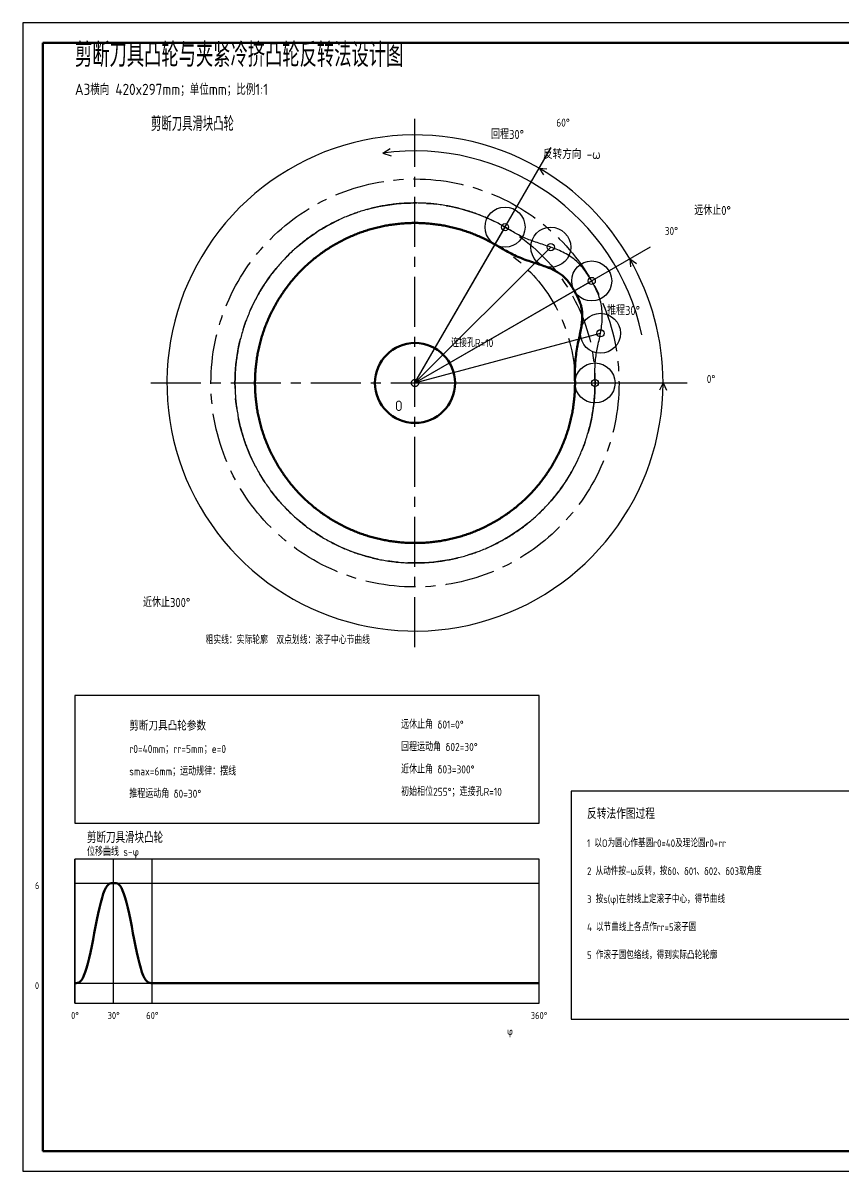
# Model space of a CAD drawing. Header units: millimetres. Extents: x 5 to 415, y 5 to 292.
# Drawn here: x 5 to 210, y 5 to 292 of the extents above; entities that cross this region are included whole.
import ezdxf
from ezdxf.enums import TextEntityAlignment as Align

# ---------------------------------------------------------------- set-up
doc = ezdxf.new("R2010")
doc.units = ezdxf.units.MM
doc.header["$MEASUREMENT"] = 0
doc.linetypes.add('CENTER2', pattern=[20, 12.5, -2.5, 2.5, -2.5])
doc.linetypes.add('PHANTOM2', pattern=[25, 12.5, -2.5, 2.5, -2.5, 2.5, -2.5])
for name, color, linetype, lineweight in [('ANGLE', 7, 'CONTINUOUS', 25), ('BASE', 7, 'CENTER2', 25), ('CAM', 7, 'CONTINUOUS', 50), ('CENTER', 7, 'CENTER2', 25), ('CONSTRUCTION', 7, 'CONTINUOUS', 25), ('DIM', 7, 'CONTINUOUS', 50), ('GRAPH', 7, 'CONTINUOUS', 25), ('NOTE', 7, 'CONTINUOUS', 25), ('PITCH', 7, 'PHANTOM2', 25), ('POINT', 7, 'CONTINUOUS', 25), ('ROLLER', 7, 'CONTINUOUS', 25), ('SHEET', 7, 'CONTINUOUS', 25), ('TEXT', 7, 'CONTINUOUS', 25)]:
    doc.layers.add(name, color=color, linetype=linetype, lineweight=lineweight)
doc.styles.get("Standard").update_dxf_attribs({"font": 'gbenor.shx', "bigfont": 'gbcbig.shx'})

msp = doc.modelspace()

# ---------------------------------------------------------------- linework, layer by layer
at = {"layer": 'ANGLE'}
for p, q in [((94.928, 259.4355), (96.773, 260.6338)), ((94.928, 259.4355), (97.0318, 258.7923)), ((103, 202), (137, 260.8897)), ((134, 255.6936), (135.1472, 254.0553)), ((134, 255.6936), (135.9924, 255.5193)), ((103, 202), (161.8897, 236)), ((156.6936, 233), (156.8679, 231.0076)), ((156.6936, 233), (158.3319, 231.8528)), ((103, 202), (171, 202)), ((165, 202), (164.1548, 200.1874)), ((165, 202), (165.8452, 200.1874))]:
    msp.add_line(p, q, dxfattribs=at)
for radius, start, end in [(62, 60, 0), (58, 12, 98), (62, 30, 60), (62, 0, 30)]:
    msp.add_arc((103, 202), radius, start, end, dxfattribs=at)
at = {"layer": 'BASE'}
for radius in [51, 45, 40]:
    msp.add_circle((103, 202), radius, dxfattribs=at)
at = {"layer": 'CAM'}
msp.add_lwpolyline([(143, 202.0012), (142.9986, 202.3584), (142.9949, 202.7282), (142.9899, 203.1117), (142.9846, 203.5085), (142.9799, 203.9181), (142.977, 204.34), (142.977, 204.7733), (142.981, 205.2172), (142.99, 205.6707), (143.0049, 206.1326), (143.0265, 206.6016), (143.0554, 207.0764), (143.092, 207.5555), (143.1364, 208.0376), (143.1888, 208.5213), (143.2487, 209.0052), (143.3159, 209.4882), (143.3896, 209.9691), (143.4692, 210.4469), (143.5538, 210.9209), (143.6423, 211.3903), (143.7339, 211.8544), (143.8274, 212.313), (143.9218, 212.7654), (144.016, 213.2114), (144.1089, 213.6506), (144.1995, 214.0829), (144.2869, 214.5078), (144.3701, 214.9251), (144.4482, 215.3347), (144.5205, 215.7361), (144.5863, 216.1292), (144.6449, 216.5138), (144.6958, 216.8895), (144.7387, 217.2564), (144.7731, 217.6142), (144.7988, 217.963), (144.8157, 218.3028), (144.8237, 218.6339), (144.8228, 218.9566), (144.813, 219.2713), (144.7944, 219.5788), (144.7669, 219.8797), (144.7308, 220.1749), (144.6858, 220.4655), (144.632, 220.7526), (144.5692, 221.0374), (144.4973, 221.3209), (144.4159, 221.6045), (144.3248, 221.8892), (144.2238, 222.1763), (144.1124, 222.4666), (143.9905, 222.7611), (143.8578, 223.0607), (143.7142, 223.3662), (143.5597, 223.6781), (143.3944, 223.9972), (143.2184, 224.3238), (143.0322, 224.6585), (142.8372, 225), (142.6389, 225.3396), (142.4422, 225.6683), (142.2473, 225.984), (142.0537, 226.2867), (141.8608, 226.5765), (141.6681, 226.8536), (141.4749, 227.1183), (141.2808, 227.3711), (141.085, 227.6127), (140.887, 227.8437), (140.6859, 228.065), (140.481, 228.2772), (140.2714, 228.4813), (140.0563, 228.6781), (139.8345, 228.8682), (139.6053, 229.0524), (139.3677, 229.2314), (139.1209, 229.4056), (138.8639, 229.5754), (138.5962, 229.7413), (138.3172, 229.9034), (138.0265, 230.062), (137.7238, 230.2173), (137.4088, 230.3694), (137.0817, 230.5185), (136.7426, 230.6649), (136.3917, 230.8086), (136.0294, 230.9502), (135.6561, 231.0898), (135.2722, 231.2279), (134.8785, 231.365), (134.4755, 231.5016), (134.0638, 231.6384), (133.6442, 231.776), (133.2173, 231.9152), (132.784, 232.0566), (132.345, 232.2011), (131.9012, 232.3494), (131.4534, 232.5022), (131.0026, 232.6601), (130.5498, 232.8239), (130.0962, 232.9939), (129.6429, 233.1705), (129.1911, 233.3538), (128.742, 233.5438), (128.297, 233.7404), (127.8572, 233.9429), (127.424, 234.1508), (126.9984, 234.3632), (126.5814, 234.579), (126.1739, 234.797), (125.7767, 235.016), (125.3903, 235.2345), (125.015, 235.4511), (124.6511, 235.6645), (124.2987, 235.8734), (123.9577, 236.0764), (123.6281, 236.2725), (123.3096, 236.4606), (123.001, 236.6404), (122.6969, 236.8142), (122.3924, 236.9848), (122.0864, 237.1527), (121.7789, 237.3179), (121.4699, 237.4804), (121.1596, 237.6403), (120.8479, 237.7974), (120.5348, 237.9518), (120.2204, 238.1034), (119.9047, 238.2523), (119.5877, 238.3985), (119.2695, 238.5418), (118.95, 238.6824), (118.6292, 238.8202), (118.3073, 238.9552), (117.9843, 239.0874), (117.66, 239.2167), (117.3347, 239.3432), (117.0083, 239.4669), (116.6808, 239.5877), (116.3523, 239.7057), (116.0227, 239.8207), (115.6922, 239.9329), (115.3607, 240.0423), (115.0282, 240.1487), (114.6949, 240.2522), (114.3606, 240.3528), (114.0255, 240.4505), (113.6895, 240.5452), (113.3528, 240.637), (113.0152, 240.7259), (112.6769, 240.8118), (112.3378, 240.8948), (111.998, 240.9748), (111.6576, 241.0518), (111.3165, 241.1259), (110.9747, 241.197), (110.6324, 241.2651), (110.2894, 241.3302), (109.9459, 241.3923), (109.6019, 241.4514), (109.2574, 241.5075), (108.9124, 241.5606), (108.5669, 241.6107), (108.221, 241.6578), (107.8748, 241.7018), (107.5281, 241.7429), (107.1811, 241.7809), (106.8338, 241.8158), (106.4862, 241.8478), (106.1384, 241.8767), (105.7903, 241.9026), (105.4419, 241.9254), (105.0934, 241.9452), (104.7448, 241.9619), (104.396, 241.9756), (104.0471, 241.9863), (103.6981, 241.9939), (103.3491, 241.9985), (103, 242), (102.6509, 241.9985), (102.3019, 241.9939), (101.9529, 241.9863), (101.604, 241.9756), (101.2552, 241.9619), (100.9066, 241.9452), (100.5581, 241.9254), (100.2097, 241.9026), (99.8616, 241.8767), (99.5138, 241.8478), (99.1662, 241.8158), (98.8189, 241.7809), (98.4719, 241.7429), (98.1252, 241.7018), (97.779, 241.6578), (97.4331, 241.6107), (97.0876, 241.5606), (96.7426, 241.5075), (96.3981, 241.4514), (96.0541, 241.3923), (95.7106, 241.3302), (95.3676, 241.2651), (95.0253, 241.197), (94.6835, 241.1259), (94.3424, 241.0518), (94.002, 240.9748), (93.6622, 240.8948), (93.3231, 240.8118), (92.9848, 240.7259), (92.6472, 240.637), (92.3105, 240.5452), (91.9745, 240.4505), (91.6394, 240.3528), (91.3051, 240.2522), (90.9718, 240.1487), (90.6393, 240.0423), (90.3078, 239.9329), (89.9773, 239.8207), (89.6477, 239.7057), (89.3192, 239.5877), (88.9917, 239.4669), (88.6653, 239.3432), (88.34, 239.2167), (88.0157, 239.0874), (87.6927, 238.9552), (87.3708, 238.8202), (87.05, 238.6824), (86.7305, 238.5418), (86.4123, 238.3985), (86.0953, 238.2523), (85.7796, 238.1034), (85.4652, 237.9518), (85.1521, 237.7974), (84.8404, 237.6403), (84.5301, 237.4804), (84.2211, 237.3179), (83.9136, 237.1527), (83.6076, 236.9848), (83.3031, 236.8142), (83, 236.641), (82.6985, 236.4652), (82.3985, 236.2867), (82.1001, 236.1056), (81.8032, 235.9219), (81.508, 235.7357), (81.2144, 235.5468), (80.9225, 235.3554), (80.6323, 235.1615), (80.3438, 234.965), (80.0569, 234.7661), (79.7719, 234.5646), (79.4886, 234.3607), (79.2071, 234.1543), (78.9274, 233.9454), (78.6495, 233.7341), (78.3735, 233.5204), (78.0994, 233.3043), (77.8272, 233.0858), (77.5569, 232.865), (77.2885, 232.6418), (77.0221, 232.4162), (76.7576, 232.1884), (76.4952, 231.9582), (76.2348, 231.7258), (75.9764, 231.4911), (75.7201, 231.2541), (75.4658, 231.015), (75.2137, 230.7736), (74.9636, 230.53), (74.7157, 230.2843), (74.47, 230.0364), (74.2264, 229.7863), (73.985, 229.5342), (73.7459, 229.2799), (73.5089, 229.0236), (73.2742, 228.7652), (73.0418, 228.5048), (72.8116, 228.2424), (72.5838, 227.9779), (72.3582, 227.7115), (72.135, 227.4431), (71.9142, 227.1728), (71.6957, 226.9006), (71.4796, 226.6265), (71.2659, 226.3505), (71.0546, 226.0726), (70.8457, 225.7929), (70.6393, 225.5114), (70.4354, 225.2281), (70.2339, 224.9431), (70.035, 224.6562), (69.8385, 224.3677), (69.6446, 224.0775), (69.4532, 223.7856), (69.2643, 223.492), (69.0781, 223.1968), (68.8944, 222.8999), (68.7133, 222.6015), (68.5348, 222.3015), (68.359, 222), (68.1858, 221.6969), (68.0152, 221.3924), (67.8473, 221.0864), (67.6821, 220.7789), (67.5196, 220.4699), (67.3597, 220.1596), (67.2026, 219.8479), (67.0482, 219.5348), (66.8966, 219.2204), (66.7477, 218.9047), (66.6015, 218.5877), (66.4582, 218.2695), (66.3176, 217.95), (66.1798, 217.6292), (66.0448, 217.3073), (65.9126, 216.9843), (65.7833, 216.66), (65.6568, 216.3347), (65.5331, 216.0083), (65.4123, 215.6808), (65.2943, 215.3523), (65.1793, 215.0227), (65.0671, 214.6922), (64.9577, 214.3607), (64.8513, 214.0282), (64.7478, 213.6949), (64.6472, 213.3606), (64.5495, 213.0255), (64.4548, 212.6895), (64.363, 212.3528), (64.2741, 212.0152), (64.1882, 211.6769), (64.1052, 211.3378), (64.0252, 210.998), (63.9482, 210.6576), (63.8741, 210.3165), (63.803, 209.9747), (63.7349, 209.6324), (63.6698, 209.2894), (63.6077, 208.9459), (63.5486, 208.6019), (63.4925, 208.2574), (63.4394, 207.9124), (63.3893, 207.5669), (63.3422, 207.221), (63.2982, 206.8748), (63.2571, 206.5281), (63.2191, 206.1811), (63.1842, 205.8338), (63.1522, 205.4862), (63.1233, 205.1384), (63.0974, 204.7903), (63.0746, 204.4419), (63.0548, 204.0934), (63.0381, 203.7448), (63.0244, 203.396), (63.0137, 203.0471), (63.0061, 202.6981), (63.0015, 202.3491), (63, 202), (63.0015, 201.6509), (63.0061, 201.3019), (63.0137, 200.9529), (63.0244, 200.604), (63.0381, 200.2552), (63.0548, 199.9066), (63.0746, 199.5581), (63.0974, 199.2097), (63.1233, 198.8616), (63.1522, 198.5138), (63.1842, 198.1662), (63.2191, 197.8189), (63.2571, 197.4719), (63.2982, 197.1252), (63.3422, 196.779), (63.3893, 196.4331), (63.4394, 196.0876), (63.4925, 195.7426), (63.5486, 195.3981), (63.6077, 195.0541), (63.6698, 194.7106), (63.7349, 194.3676), (63.803, 194.0253), (63.8741, 193.6835), (63.9482, 193.3424), (64.0252, 193.002), (64.1052, 192.6622), (64.1882, 192.3231), (64.2741, 191.9848), (64.363, 191.6472), (64.4548, 191.3105), (64.5495, 190.9745), (64.6472, 190.6394), (64.7478, 190.3051), (64.8513, 189.9718), (64.9577, 189.6393), (65.0671, 189.3078), (65.1793, 188.9773), (65.2943, 188.6477), (65.4123, 188.3192), (65.5331, 187.9917), (65.6568, 187.6653), (65.7833, 187.34), (65.9126, 187.0157), (66.0448, 186.6927), (66.1798, 186.3708), (66.3176, 186.05), (66.4582, 185.7305), (66.6015, 185.4123), (66.7477, 185.0953), (66.8966, 184.7796), (67.0482, 184.4652), (67.2026, 184.1521), (67.3597, 183.8404), (67.5196, 183.5301), (67.6821, 183.2211), (67.8473, 182.9136), (68.0152, 182.6076), (68.1858, 182.3031), (68.359, 182), (68.5348, 181.6985), (68.7133, 181.3985), (68.8944, 181.1001), (69.0781, 180.8032), (69.2643, 180.508), (69.4532, 180.2144), (69.6446, 179.9225), (69.8385, 179.6323), (70.035, 179.3438), (70.2339, 179.0569), (70.4354, 178.7719), (70.6393, 178.4886), (70.8457, 178.2071), (71.0546, 177.9274), (71.2659, 177.6495), (71.4796, 177.3735), (71.6957, 177.0994), (71.9142, 176.8272), (72.135, 176.5569), (72.3582, 176.2885), (72.5838, 176.0221), (72.8116, 175.7576), (73.0418, 175.4952), (73.2742, 175.2348), (73.5089, 174.9764), (73.7459, 174.7201), (73.985, 174.4658), (74.2264, 174.2137), (74.47, 173.9636), (74.7157, 173.7157), (74.9636, 173.47), (75.2137, 173.2264), (75.4658, 172.985), (75.7201, 172.7459), (75.9764, 172.5089), (76.2348, 172.2742), (76.4952, 172.0418), (76.7576, 171.8116), (77.0221, 171.5838), (77.2885, 171.3582), (77.5569, 171.135), (77.8272, 170.9142), (78.0994, 170.6957), (78.3735, 170.4796), (78.6495, 170.2659), (78.9274, 170.0546), (79.2071, 169.8457), (79.4886, 169.6393), (79.7719, 169.4354), (80.0569, 169.2339), (80.3438, 169.035), (80.6323, 168.8385), (80.9225, 168.6446), (81.2144, 168.4532), (81.508, 168.2643), (81.8032, 168.0781), (82.1001, 167.8944), (82.3985, 167.7133), (82.6985, 167.5348), (83, 167.359), (83.3031, 167.1858), (83.6076, 167.0152), (83.9136, 166.8473), (84.2211, 166.6821), (84.5301, 166.5196), (84.8404, 166.3597), (85.1521, 166.2026), (85.4652, 166.0482), (85.7796, 165.8966), (86.0953, 165.7477), (86.4123, 165.6015), (86.7305, 165.4582), (87.05, 165.3176), (87.3708, 165.1798), (87.6927, 165.0448), (88.0157, 164.9126), (88.34, 164.7833), (88.6653, 164.6568), (88.9917, 164.5331), (89.3192, 164.4123), (89.6477, 164.2943), (89.9773, 164.1793), (90.3078, 164.0671), (90.6393, 163.9577), (90.9718, 163.8513), (91.3051, 163.7478), (91.6394, 163.6472), (91.9745, 163.5495), (92.3105, 163.4548), (92.6472, 163.363), (92.9848, 163.2741), (93.3231, 163.1882), (93.6622, 163.1052), (94.002, 163.0252), (94.3424, 162.9482), (94.6835, 162.8741), (95.0253, 162.803), (95.3676, 162.7349), (95.7106, 162.6698), (96.0541, 162.6077), (96.3981, 162.5486), (96.7426, 162.4925), (97.0876, 162.4394), (97.4331, 162.3893), (97.779, 162.3422), (98.1252, 162.2982), (98.4719, 162.2571), (98.8189, 162.2191), (99.1662, 162.1842), (99.5138, 162.1522), (99.8616, 162.1233), (100.2097, 162.0974), (100.5581, 162.0746), (100.9066, 162.0548), (101.2552, 162.0381), (101.604, 162.0244), (101.9529, 162.0137), (102.3019, 162.0061), (102.6509, 162.0015), (103, 162), (103.3491, 162.0015), (103.6981, 162.0061), (104.0471, 162.0137), (104.396, 162.0244), (104.7448, 162.0381), (105.0934, 162.0548), (105.4419, 162.0746), (105.7903, 162.0974), (106.1384, 162.1233), (106.4862, 162.1522), (106.8338, 162.1842), (107.1811, 162.2191), (107.5281, 162.2571), (107.8748, 162.2982), (108.221, 162.3422), (108.5669, 162.3893), (108.9124, 162.4394), (109.2574, 162.4925), (109.6019, 162.5486), (109.9459, 162.6077), (110.2894, 162.6698), (110.6324, 162.7349), (110.9747, 162.803), (111.3165, 162.8741), (111.6576, 162.9482), (111.998, 163.0252), (112.3378, 163.1052), (112.6769, 163.1882), (113.0152, 163.2741), (113.3528, 163.363), (113.6895, 163.4548), (114.0255, 163.5495), (114.3606, 163.6472), (114.6949, 163.7478), (115.0282, 163.8513), (115.3607, 163.9577), (115.6922, 164.0671), (116.0227, 164.1793), (116.3523, 164.2943), (116.6808, 164.4123), (117.0083, 164.5331), (117.3347, 164.6568), (117.66, 164.7833), (117.9843, 164.9126), (118.3073, 165.0448), (118.6292, 165.1798), (118.95, 165.3176), (119.2695, 165.4582), (119.5877, 165.6015), (119.9047, 165.7477), (120.2204, 165.8966), (120.5348, 166.0482), (120.8479, 166.2026), (121.1596, 166.3597), (121.4699, 166.5196), (121.7789, 166.6821), (122.0864, 166.8473), (122.3924, 167.0152), (122.6969, 167.1858), (123, 167.359), (123.3015, 167.5348), (123.6015, 167.7133), (123.8999, 167.8944), (124.1968, 168.0781), (124.492, 168.2643), (124.7856, 168.4532), (125.0775, 168.6446), (125.3677, 168.8385), (125.6562, 169.035), (125.9431, 169.2339), (126.2281, 169.4354), (126.5114, 169.6393), (126.7929, 169.8457), (127.0726, 170.0546), (127.3505, 170.2659), (127.6265, 170.4796), (127.9006, 170.6957), (128.1728, 170.9142), (128.4431, 171.135), (128.7115, 171.3582), (128.9779, 171.5838), (129.2424, 171.8116), (129.5048, 172.0418), (129.7652, 172.2742), (130.0236, 172.5089), (130.2799, 172.7459), (130.5342, 172.985), (130.7863, 173.2264), (131.0364, 173.47), (131.2843, 173.7157), (131.53, 173.9636), (131.7736, 174.2137), (132.015, 174.4658), (132.2541, 174.7201), (132.4911, 174.9764), (132.7258, 175.2348), (132.9582, 175.4952), (133.1884, 175.7576), (133.4162, 176.0221), (133.6418, 176.2885), (133.865, 176.5569), (134.0858, 176.8272), (134.3043, 177.0994), (134.5204, 177.3735), (134.7341, 177.6495), (134.9454, 177.9274), (135.1543, 178.2071), (135.3607, 178.4886), (135.5646, 178.7719), (135.7661, 179.0569), (135.965, 179.3438), (136.1615, 179.6323), (136.3554, 179.9225), (136.5468, 180.2144), (136.7357, 180.508), (136.9219, 180.8032), (137.1056, 181.1001), (137.2867, 181.3985), (137.4652, 181.6985), (137.641, 182), (137.8142, 182.3031), (137.9848, 182.6076), (138.1527, 182.9136), (138.3179, 183.2211), (138.4804, 183.5301), (138.6403, 183.8404), (138.7974, 184.1521), (138.9518, 184.4652), (139.1034, 184.7796), (139.2523, 185.0953), (139.3985, 185.4123), (139.5418, 185.7305), (139.6824, 186.05), (139.8202, 186.3708), (139.9552, 186.6927), (140.0874, 187.0157), (140.2167, 187.34), (140.3432, 187.6653), (140.4669, 187.9917), (140.5877, 188.3192), (140.7057, 188.6477), (140.8207, 188.9773), (140.9329, 189.3078), (141.0423, 189.6393), (141.1487, 189.9718), (141.2522, 190.3051), (141.3528, 190.6394), (141.4505, 190.9745), (141.5452, 191.3105), (141.637, 191.6472), (141.7259, 191.9848), (141.8118, 192.3231), (141.8948, 192.6622), (141.9748, 193.002), (142.0518, 193.3424), (142.1259, 193.6835), (142.197, 194.0253), (142.2651, 194.3676), (142.3302, 194.7106), (142.3923, 195.0541), (142.4514, 195.3981), (142.5075, 195.7426), (142.5606, 196.0876), (142.6107, 196.4331), (142.6578, 196.779), (142.7018, 197.1252), (142.7429, 197.4719), (142.7809, 197.8189), (142.8158, 198.1662), (142.8478, 198.5138), (142.8767, 198.8616), (142.9026, 199.2097), (142.9254, 199.5581), (142.9452, 199.9066), (142.9619, 200.2552), (142.9756, 200.604), (142.9863, 200.9529), (142.9939, 201.3019), (142.9985, 201.6509)], close=True, dxfattribs=at)
at = {"layer": 'CENTER'}
for p, q in [((103, 136), (103, 268)), ((37, 202), (169, 202))]:
    msp.add_line(p, q, dxfattribs=at)
msp.add_circle((103, 202), 0.9, dxfattribs=at)
at = {"layer": 'CONSTRUCTION'}
for q in [(125.5, 240.9711), (136.9411, 235.9411), (147.1673, 227.5), (149.3644, 214.4233), (148, 202)]:
    msp.add_line((103, 202), q, dxfattribs=at)
at = {"layer": 'DIM'}
msp.add_circle((103, 202), 10, dxfattribs=at)
at = {"layer": 'GRAPH'}
for p, q in [((134, 83), (18, 83)), ((18, 83), (18, 47)), ((18, 47), (18, 83)), ((27.6667, 47), (27.6667, 83)), ((37.3333, 47), (37.3333, 83)), ((134, 47), (134, 83)), ((134, 47), (134, 83)), ((18, 77), (134, 77)), ((18, 52), (134, 52)), ((18, 47), (134, 47))]:
    msp.add_line(p, q, dxfattribs=at)
at = {"layer": 'GRAPH', "lineweight": 50}
msp.add_lwpolyline([(18, 52), (18.3222, 52.0061), (18.6444, 52.0483), (18.9667, 52.1613), (19.2889, 52.3765), (19.6111, 52.7209), (19.9333, 53.2159), (20.2556, 53.8763), (20.5778, 54.7096), (20.9, 55.7159), (21.2222, 56.8875), (21.5444, 58.2098), (21.8667, 59.6613), (22.1889, 61.215), (22.5111, 62.8394), (22.8333, 64.5), (23.1556, 66.1606), (23.4778, 67.785), (23.8, 69.3387), (24.1222, 70.7902), (24.4444, 72.1125), (24.7667, 73.2841), (25.0889, 74.2904), (25.4111, 75.1237), (25.7333, 75.7841), (26.0556, 76.2791), (26.3778, 76.6235), (26.7, 76.8387), (27.0222, 76.9517), (27.3444, 76.9939), (27.6667, 77), (27.9889, 76.9939), (28.3111, 76.9517), (28.6333, 76.8387), (28.9556, 76.6235), (29.2778, 76.2791), (29.6, 75.7841), (29.9222, 75.1237), (30.2444, 74.2904), (30.5667, 73.2841), (30.8889, 72.1125), (31.2111, 70.7902), (31.5333, 69.3387), (31.8556, 67.785), (32.1778, 66.1606), (32.5, 64.5), (32.8222, 62.8394), (33.1444, 61.215), (33.4667, 59.6613), (33.7889, 58.2098), (34.1111, 56.8875), (34.4333, 55.7159), (34.7556, 54.7096), (35.0778, 53.8763), (35.4, 53.2159), (35.7222, 52.7209), (36.0444, 52.3765), (36.3667, 52.1613), (36.6889, 52.0483), (37.0111, 52.0061), (37.3333, 52), (37.6556, 52), (37.9778, 52), (38.3, 52), (38.6222, 52), (38.9444, 52), (39.2667, 52), (39.5889, 52), (39.9111, 52), (40.2333, 52), (40.5556, 52), (40.8778, 52), (41.2, 52), (41.5222, 52), (41.8444, 52), (42.1667, 52), (42.4889, 52), (42.8111, 52), (43.1333, 52), (43.4556, 52), (43.7778, 52), (44.1, 52), (44.4222, 52), (44.7444, 52), (45.0667, 52), (45.3889, 52), (45.7111, 52), (46.0333, 52), (46.3556, 52), (46.6778, 52), (47, 52), (47.3222, 52), (47.6444, 52), (47.9667, 52), (48.2889, 52), (48.6111, 52), (48.9333, 52), (49.2556, 52), (49.5778, 52), (49.9, 52), (50.2222, 52), (50.5444, 52), (50.8667, 52), (51.1889, 52), (51.5111, 52), (51.8333, 52), (52.1556, 52), (52.4778, 52), (52.8, 52), (53.1222, 52), (53.4444, 52), (53.7667, 52), (54.0889, 52), (54.4111, 52), (54.7333, 52), (55.0556, 52), (55.3778, 52), (55.7, 52), (56.0222, 52), (56.3444, 52), (56.6667, 52), (56.9889, 52), (57.3111, 52), (57.6333, 52), (57.9556, 52), (58.2778, 52), (58.6, 52), (58.9222, 52), (59.2444, 52), (59.5667, 52), (59.8889, 52), (60.2111, 52), (60.5333, 52), (60.8556, 52), (61.1778, 52), (61.5, 52), (61.8222, 52), (62.1444, 52), (62.4667, 52), (62.7889, 52), (63.1111, 52), (63.4333, 52), (63.7556, 52), (64.0778, 52), (64.4, 52), (64.7222, 52), (65.0444, 52), (65.3667, 52), (65.6889, 52), (66.0111, 52), (66.3333, 52), (66.6556, 52), (66.9778, 52), (67.3, 52), (67.6222, 52), (67.9444, 52), (68.2667, 52), (68.5889, 52), (68.9111, 52), (69.2333, 52), (69.5556, 52), (69.8778, 52), (70.2, 52), (70.5222, 52), (70.8444, 52), (71.1667, 52), (71.4889, 52), (71.8111, 52), (72.1333, 52), (72.4556, 52), (72.7778, 52), (73.1, 52), (73.4222, 52), (73.7444, 52), (74.0667, 52), (74.3889, 52), (74.7111, 52), (75.0333, 52), (75.3556, 52), (75.6778, 52), (76, 52), (76.3222, 52), (76.6444, 52), (76.9667, 52), (77.2889, 52), (77.6111, 52), (77.9333, 52), (78.2556, 52), (78.5778, 52), (78.9, 52), (79.2222, 52), (79.5444, 52), (79.8667, 52), (80.1889, 52), (80.5111, 52), (80.8333, 52), (81.1556, 52), (81.4778, 52), (81.8, 52), (82.1222, 52), (82.4444, 52), (82.7667, 52), (83.0889, 52), (83.4111, 52), (83.7333, 52), (84.0556, 52), (84.3778, 52), (84.7, 52), (85.0222, 52), (85.3444, 52), (85.6667, 52), (85.9889, 52), (86.3111, 52), (86.6333, 52), (86.9556, 52), (87.2778, 52), (87.6, 52), (87.9222, 52), (88.2444, 52), (88.5667, 52), (88.8889, 52), (89.2111, 52), (89.5333, 52), (89.8556, 52), (90.1778, 52), (90.5, 52), (90.8222, 52), (91.1444, 52), (91.4667, 52), (91.7889, 52), (92.1111, 52), (92.4333, 52), (92.7556, 52), (93.0778, 52), (93.4, 52), (93.7222, 52), (94.0444, 52), (94.3667, 52), (94.6889, 52), (95.0111, 52), (95.3333, 52), (95.6556, 52), (95.9778, 52), (96.3, 52), (96.6222, 52), (96.9444, 52), (97.2667, 52), (97.5889, 52), (97.9111, 52), (98.2333, 52), (98.5556, 52), (98.8778, 52), (99.2, 52), (99.5222, 52), (99.8444, 52), (100.1667, 52), (100.4889, 52), (100.8111, 52), (101.1333, 52), (101.4556, 52), (101.7778, 52), (102.1, 52), (102.4222, 52), (102.7444, 52), (103.0667, 52), (103.3889, 52), (103.7111, 52), (104.0333, 52), (104.3556, 52), (104.6778, 52), (105, 52), (105.3222, 52), (105.6444, 52), (105.9667, 52), (106.2889, 52), (106.6111, 52), (106.9333, 52), (107.2556, 52), (107.5778, 52), (107.9, 52), (108.2222, 52), (108.5444, 52), (108.8667, 52), (109.1889, 52), (109.5111, 52), (109.8333, 52), (110.1556, 52), (110.4778, 52), (110.8, 52), (111.1222, 52), (111.4444, 52), (111.7667, 52), (112.0889, 52), (112.4111, 52), (112.7333, 52), (113.0556, 52), (113.3778, 52), (113.7, 52), (114.0222, 52), (114.3444, 52), (114.6667, 52), (114.9889, 52), (115.3111, 52), (115.6333, 52), (115.9556, 52), (116.2778, 52), (116.6, 52), (116.9222, 52), (117.2444, 52), (117.5667, 52), (117.8889, 52), (118.2111, 52), (118.5333, 52), (118.8556, 52), (119.1778, 52), (119.5, 52), (119.8222, 52), (120.1444, 52), (120.4667, 52), (120.7889, 52), (121.1111, 52), (121.4333, 52), (121.7556, 52), (122.0778, 52), (122.4, 52), (122.7222, 52), (123.0444, 52), (123.3667, 52), (123.6889, 52), (124.0111, 52), (124.3333, 52), (124.6556, 52), (124.9778, 52), (125.3, 52), (125.6222, 52), (125.9444, 52), (126.2667, 52), (126.5889, 52), (126.9111, 52), (127.2333, 52), (127.5556, 52), (127.8778, 52), (128.2, 52), (128.5222, 52), (128.8444, 52), (129.1667, 52), (129.4889, 52), (129.8111, 52), (130.1333, 52), (130.4556, 52), (130.7778, 52), (131.1, 52), (131.4222, 52), (131.7444, 52), (132.0667, 52), (132.3889, 52), (132.7111, 52), (133.0333, 52), (133.3556, 52), (133.6778, 52), (134, 52)], dxfattribs=at)
at = {"layer": 'NOTE'}
for p, q in [((134, 123.8596), (18, 123.8596)), ((18, 123.8596), (18, 92)), ((134, 92), (134, 123.8596)), ((268.1087, 100), (142, 100)), ((142, 100), (142, 43)), ((18, 92), (134, 92)), ((142, 43), (268.1087, 43))]:
    msp.add_line(p, q, dxfattribs=at)
at = {"layer": 'PITCH'}
msp.add_lwpolyline([(148, 202), (147.9985, 202.3927), (147.9946, 202.7854), (147.9895, 203.1781), (147.9842, 203.5709), (147.9797, 203.9639), (147.977, 204.3571), (147.977, 204.7509), (147.9805, 205.1453), (147.9883, 205.5407), (148.0011, 205.9371), (148.0194, 206.3349), (148.0437, 206.7343), (148.0743, 207.1356), (148.1115, 207.539), (148.1554, 207.9448), (148.206, 208.3533), (148.2632, 208.7646), (148.3268, 209.1791), (148.3964, 209.5967), (148.4715, 210.0179), (148.5517, 210.4425), (148.6362, 210.8708), (148.7243, 211.3027), (148.8152, 211.7383), (148.9079, 212.1775), (149.0016, 212.6203), (149.0951, 213.0665), (149.1875, 213.5158), (149.2776, 213.9682), (149.3644, 214.4233), (149.4468, 214.8808), (149.5237, 215.3404), (149.5939, 215.8018), (149.6566, 216.2643), (149.7106, 216.7278), (149.7552, 217.1917), (149.7893, 217.6555), (149.8123, 218.1188), (149.8234, 218.581), (149.8221, 219.0418), (149.8077, 219.5007), (149.78, 219.9572), (149.7387, 220.4108), (149.6834, 220.8613), (149.6143, 221.3083), (149.5312, 221.7513), (149.4345, 222.1903), (149.3242, 222.6249), (149.2009, 223.055), (149.0649, 223.4804), (148.9168, 223.9012), (148.7573, 224.3173), (148.587, 224.7289), (148.4068, 225.1359), (148.2176, 225.5388), (148.0201, 225.9376), (147.8154, 226.3328), (147.6043, 226.7246), (147.388, 227.1135), (147.1673, 227.5), (146.9429, 227.8844), (146.7143, 228.2662), (146.4805, 228.6449), (146.2406, 229.0197), (145.994, 229.3902), (145.7397, 229.7555), (145.4773, 230.1151), (145.206, 230.4683), (144.9254, 230.8145), (144.635, 231.1532), (144.3346, 231.4837), (144.0238, 231.8055), (143.7025, 232.1183), (143.3708, 232.4216), (143.0286, 232.715), (142.6761, 232.9984), (142.3136, 233.2714), (141.9414, 233.5341), (141.5599, 233.7863), (141.1697, 234.0282), (140.7713, 234.2597), (140.3654, 234.4813), (139.9527, 234.693), (139.534, 234.8953), (139.11, 235.0887), (138.6816, 235.2736), (138.2496, 235.4507), (137.815, 235.6205), (137.3785, 235.7837), (136.9411, 235.9411), (136.5036, 236.0935), (136.0668, 236.2416), (135.6314, 236.3863), (135.1982, 236.5284), (134.768, 236.6686), (134.3412, 236.8079), (133.9185, 236.947), (133.5004, 237.0867), (133.0873, 237.2277), (132.6794, 237.3706), (132.2772, 237.516), (131.8807, 237.6646), (131.49, 237.8168), (131.1051, 237.9729), (130.7261, 238.1333), (130.3527, 238.2982), (129.9847, 238.4677), (129.6219, 238.6418), (129.2638, 238.8205), (128.9102, 239.0036), (128.5605, 239.1907), (128.2142, 239.3816), (127.8708, 239.5758), (127.5298, 239.7726), (127.1906, 239.9716), (126.8525, 240.172), (126.515, 240.373), (126.1775, 240.5738), (125.8393, 240.7735), (125.5, 240.9711), (125.1591, 241.166), (124.8164, 241.3579), (124.4721, 241.5468), (124.1262, 241.7326), (123.7787, 241.9155), (123.4296, 242.0953), (123.0789, 242.272), (122.7267, 242.4457), (122.373, 242.6163), (122.0178, 242.7839), (121.6612, 242.9483), (121.3031, 243.1095), (120.9437, 243.2677), (120.5829, 243.4227), (120.2208, 243.5746), (119.8573, 243.7233), (119.4926, 243.8688), (119.1266, 244.0111), (118.7593, 244.1502), (118.3909, 244.2862), (118.0213, 244.4189), (117.6506, 244.5483), (117.2787, 244.6746), (116.9058, 244.7975), (116.5318, 244.9173), (116.1567, 245.0337), (115.7807, 245.1469), (115.4037, 245.2568), (115.0257, 245.3634), (114.6469, 245.4667), (114.2671, 245.5666), (113.8865, 245.6633), (113.505, 245.7566), (113.1228, 245.8467), (112.7398, 245.9333), (112.356, 246.0166), (111.9716, 246.0966), (111.5864, 246.1732), (111.2006, 246.2465), (110.8142, 246.3163), (110.4271, 246.3829), (110.0396, 246.446), (109.6514, 246.5057), (109.2628, 246.5621), (108.8737, 246.615), (108.4841, 246.6646), (108.0941, 246.7107), (107.7038, 246.7535), (107.3131, 246.7928), (106.922, 246.8288), (106.5307, 246.8613), (106.139, 246.8904), (105.7472, 246.9161), (105.3551, 246.9383), (104.9629, 246.9572), (104.5705, 246.9726), (104.178, 246.9846), (103.7854, 246.9931), (103.3927, 246.9983), (103, 247), (102.6073, 246.9983), (102.2146, 246.9931), (101.822, 246.9846), (101.4295, 246.9726), (101.0371, 246.9572), (100.6449, 246.9383), (100.2528, 246.9161), (99.861, 246.8904), (99.4693, 246.8613), (99.078, 246.8288), (98.6869, 246.7928), (98.2962, 246.7535), (97.9059, 246.7107), (97.5159, 246.6646), (97.1263, 246.615), (96.7372, 246.5621), (96.3486, 246.5057), (95.9604, 246.446), (95.5729, 246.3829), (95.1858, 246.3163), (94.7994, 246.2465), (94.4136, 246.1732), (94.0284, 246.0966), (93.644, 246.0166), (93.2602, 245.9333), (92.8772, 245.8467), (92.495, 245.7566), (92.1135, 245.6633), (91.7329, 245.5666), (91.3531, 245.4667), (90.9743, 245.3634), (90.5963, 245.2568), (90.2193, 245.1469), (89.8433, 245.0337), (89.4682, 244.9173), (89.0942, 244.7975), (88.7213, 244.6746), (88.3494, 244.5483), (87.9787, 244.4189), (87.6091, 244.2862), (87.2407, 244.1502), (86.8734, 244.0111), (86.5074, 243.8688), (86.1427, 243.7233), (85.7792, 243.5746), (85.4171, 243.4227), (85.0563, 243.2677), (84.6969, 243.1095), (84.3388, 242.9483), (83.9822, 242.7839), (83.627, 242.6163), (83.2733, 242.4457), (82.9211, 242.272), (82.5704, 242.0953), (82.2213, 241.9155), (81.8738, 241.7326), (81.5279, 241.5468), (81.1836, 241.3579), (80.8409, 241.166), (80.5, 240.9711), (80.1608, 240.7733), (79.8233, 240.5725), (79.4876, 240.3688), (79.1536, 240.1622), (78.8215, 239.9526), (78.4912, 239.7402), (78.1628, 239.5249), (77.8363, 239.3067), (77.5117, 239.0857), (77.1891, 238.8618), (76.8684, 238.6352), (76.5497, 238.4058), (76.233, 238.1736), (75.9183, 237.9386), (75.6057, 237.7009), (75.2952, 237.4605), (74.9868, 237.2174), (74.6806, 236.9716), (74.3765, 236.7231), (74.0746, 236.472), (73.7748, 236.2183), (73.4773, 235.9619), (73.1821, 235.703), (72.8891, 235.4415), (72.5984, 235.1775), (72.3101, 234.9109), (72.024, 234.6418), (71.7404, 234.3703), (71.4591, 234.0963), (71.1802, 233.8198), (70.9037, 233.5409), (70.6297, 233.2596), (70.3582, 232.976), (70.0891, 232.6899), (69.8225, 232.4016), (69.5585, 232.1109), (69.297, 231.8179), (69.0381, 231.5227), (68.7817, 231.2252), (68.528, 230.9254), (68.2769, 230.6235), (68.0284, 230.3194), (67.7826, 230.0132), (67.5395, 229.7048), (67.2991, 229.3943), (67.0614, 229.0817), (66.8264, 228.767), (66.5942, 228.4503), (66.3648, 228.1316), (66.1382, 227.8109), (65.9143, 227.4883), (65.6933, 227.1637), (65.4751, 226.8372), (65.2598, 226.5088), (65.0474, 226.1785), (64.8378, 225.8464), (64.6312, 225.5124), (64.4275, 225.1767), (64.2267, 224.8392), (64.0289, 224.5), (63.834, 224.1591), (63.6421, 223.8164), (63.4532, 223.4721), (63.2674, 223.1262), (63.0845, 222.7787), (62.9047, 222.4296), (62.728, 222.0789), (62.5543, 221.7267), (62.3837, 221.373), (62.2161, 221.0178), (62.0517, 220.6612), (61.8905, 220.3031), (61.7323, 219.9437), (61.5773, 219.5829), (61.4254, 219.2208), (61.2767, 218.8573), (61.1312, 218.4926), (60.9889, 218.1266), (60.8498, 217.7593), (60.7138, 217.3909), (60.5811, 217.0213), (60.4517, 216.6506), (60.3254, 216.2787), (60.2025, 215.9058), (60.0827, 215.5318), (59.9663, 215.1567), (59.8531, 214.7807), (59.7432, 214.4037), (59.6366, 214.0257), (59.5333, 213.6469), (59.4334, 213.2671), (59.3367, 212.8865), (59.2434, 212.505), (59.1533, 212.1228), (59.0667, 211.7398), (58.9834, 211.356), (58.9034, 210.9716), (58.8268, 210.5864), (58.7535, 210.2006), (58.6837, 209.8142), (58.6171, 209.4271), (58.554, 209.0396), (58.4943, 208.6514), (58.4379, 208.2628), (58.385, 207.8737), (58.3354, 207.4841), (58.2893, 207.0941), (58.2465, 206.7038), (58.2072, 206.3131), (58.1712, 205.922), (58.1387, 205.5307), (58.1096, 205.139), (58.0839, 204.7472), (58.0617, 204.3551), (58.0428, 203.9629), (58.0274, 203.5705), (58.0154, 203.178), (58.0069, 202.7854), (58.0017, 202.3927), (58, 202), (58.0017, 201.6073), (58.0069, 201.2146), (58.0154, 200.822), (58.0274, 200.4295), (58.0428, 200.0371), (58.0617, 199.6449), (58.0839, 199.2528), (58.1096, 198.861), (58.1387, 198.4693), (58.1712, 198.078), (58.2072, 197.6869), (58.2465, 197.2962), (58.2893, 196.9059), (58.3354, 196.5159), (58.385, 196.1263), (58.4379, 195.7372), (58.4943, 195.3486), (58.554, 194.9604), (58.6171, 194.5729), (58.6837, 194.1858), (58.7535, 193.7994), (58.8268, 193.4136), (58.9034, 193.0284), (58.9834, 192.644), (59.0667, 192.2602), (59.1533, 191.8772), (59.2434, 191.495), (59.3367, 191.1135), (59.4334, 190.7329), (59.5333, 190.3531), (59.6366, 189.9743), (59.7432, 189.5963), (59.8531, 189.2193), (59.9663, 188.8433), (60.0827, 188.4682), (60.2025, 188.0942), (60.3254, 187.7213), (60.4517, 187.3494), (60.5811, 186.9787), (60.7138, 186.6091), (60.8498, 186.2407), (60.9889, 185.8734), (61.1312, 185.5074), (61.2767, 185.1427), (61.4254, 184.7792), (61.5773, 184.4171), (61.7323, 184.0563), (61.8905, 183.6969), (62.0517, 183.3388), (62.2161, 182.9822), (62.3837, 182.627), (62.5543, 182.2733), (62.728, 181.9211), (62.9047, 181.5704), (63.0845, 181.2213), (63.2674, 180.8738), (63.4532, 180.5279), (63.6421, 180.1836), (63.834, 179.8409), (64.0289, 179.5), (64.2267, 179.1608), (64.4275, 178.8233), (64.6312, 178.4876), (64.8378, 178.1536), (65.0474, 177.8215), (65.2598, 177.4912), (65.4751, 177.1628), (65.6933, 176.8363), (65.9143, 176.5117), (66.1382, 176.1891), (66.3648, 175.8684), (66.5942, 175.5497), (66.8264, 175.233), (67.0614, 174.9183), (67.2991, 174.6057), (67.5395, 174.2952), (67.7826, 173.9868), (68.0284, 173.6806), (68.2769, 173.3765), (68.528, 173.0746), (68.7817, 172.7748), (69.0381, 172.4773), (69.297, 172.1821), (69.5585, 171.8891), (69.8225, 171.5984), (70.0891, 171.3101), (70.3582, 171.024), (70.6297, 170.7404), (70.9037, 170.4591), (71.1802, 170.1802), (71.4591, 169.9037), (71.7404, 169.6297), (72.024, 169.3582), (72.3101, 169.0891), (72.5984, 168.8225), (72.8891, 168.5585), (73.1821, 168.297), (73.4773, 168.0381), (73.7748, 167.7817), (74.0746, 167.528), (74.3765, 167.2769), (74.6806, 167.0284), (74.9868, 166.7826), (75.2952, 166.5395), (75.6057, 166.2991), (75.9183, 166.0614), (76.233, 165.8264), (76.5497, 165.5942), (76.8684, 165.3648), (77.1891, 165.1382), (77.5117, 164.9143), (77.8363, 164.6933), (78.1628, 164.4751), (78.4912, 164.2598), (78.8215, 164.0474), (79.1536, 163.8378), (79.4876, 163.6312), (79.8233, 163.4275), (80.1608, 163.2267), (80.5, 163.0289), (80.8409, 162.834), (81.1836, 162.6421), (81.5279, 162.4532), (81.8738, 162.2674), (82.2213, 162.0845), (82.5704, 161.9047), (82.9211, 161.728), (83.2733, 161.5543), (83.627, 161.3837), (83.9822, 161.2161), (84.3388, 161.0517), (84.6969, 160.8905), (85.0563, 160.7323), (85.4171, 160.5773), (85.7792, 160.4254), (86.1427, 160.2767), (86.5074, 160.1312), (86.8734, 159.9889), (87.2407, 159.8498), (87.6091, 159.7138), (87.9787, 159.5811), (88.3494, 159.4517), (88.7213, 159.3254), (89.0942, 159.2025), (89.4682, 159.0827), (89.8433, 158.9663), (90.2193, 158.8531), (90.5963, 158.7432), (90.9743, 158.6366), (91.3531, 158.5333), (91.7329, 158.4334), (92.1135, 158.3367), (92.495, 158.2434), (92.8772, 158.1533), (93.2602, 158.0667), (93.644, 157.9834), (94.0284, 157.9034), (94.4136, 157.8268), (94.7994, 157.7535), (95.1858, 157.6837), (95.5729, 157.6171), (95.9604, 157.554), (96.3486, 157.4943), (96.7372, 157.4379), (97.1263, 157.385), (97.5159, 157.3354), (97.9059, 157.2893), (98.2962, 157.2465), (98.6869, 157.2072), (99.078, 157.1712), (99.4693, 157.1387), (99.861, 157.1096), (100.2528, 157.0839), (100.6449, 157.0617), (101.0371, 157.0428), (101.4295, 157.0274), (101.822, 157.0154), (102.2146, 157.0069), (102.6073, 157.0017), (103, 157), (103.3927, 157.0017), (103.7854, 157.0069), (104.178, 157.0154), (104.5705, 157.0274), (104.9629, 157.0428), (105.3551, 157.0617), (105.7472, 157.0839), (106.139, 157.1096), (106.5307, 157.1387), (106.922, 157.1712), (107.3131, 157.2072), (107.7038, 157.2465), (108.0941, 157.2893), (108.4841, 157.3354), (108.8737, 157.385), (109.2628, 157.4379), (109.6514, 157.4943), (110.0396, 157.554), (110.4271, 157.6171), (110.8142, 157.6837), (111.2006, 157.7535), (111.5864, 157.8268), (111.9716, 157.9034), (112.356, 157.9834), (112.7398, 158.0667), (113.1228, 158.1533), (113.505, 158.2434), (113.8865, 158.3367), (114.2671, 158.4334), (114.6469, 158.5333), (115.0257, 158.6366), (115.4037, 158.7432), (115.7807, 158.8531), (116.1567, 158.9663), (116.5318, 159.0827), (116.9058, 159.2025), (117.2787, 159.3254), (117.6506, 159.4517), (118.0213, 159.5811), (118.3909, 159.7138), (118.7593, 159.8498), (119.1266, 159.9889), (119.4926, 160.1312), (119.8573, 160.2767), (120.2208, 160.4254), (120.5829, 160.5773), (120.9437, 160.7323), (121.3031, 160.8905), (121.6612, 161.0517), (122.0178, 161.2161), (122.373, 161.3837), (122.7267, 161.5543), (123.0789, 161.728), (123.4296, 161.9047), (123.7787, 162.0845), (124.1262, 162.2674), (124.4721, 162.4532), (124.8164, 162.6421), (125.1591, 162.834), (125.5, 163.0289), (125.8392, 163.2267), (126.1767, 163.4275), (126.5124, 163.6312), (126.8464, 163.8378), (127.1785, 164.0474), (127.5088, 164.2598), (127.8372, 164.4751), (128.1637, 164.6933), (128.4883, 164.9143), (128.8109, 165.1382), (129.1316, 165.3648), (129.4503, 165.5942), (129.767, 165.8264), (130.0817, 166.0614), (130.3943, 166.2991), (130.7048, 166.5395), (131.0132, 166.7826), (131.3194, 167.0284), (131.6235, 167.2769), (131.9254, 167.528), (132.2252, 167.7817), (132.5227, 168.0381), (132.8179, 168.297), (133.1109, 168.5585), (133.4016, 168.8225), (133.6899, 169.0891), (133.976, 169.3582), (134.2596, 169.6297), (134.5409, 169.9037), (134.8198, 170.1802), (135.0963, 170.4591), (135.3703, 170.7404), (135.6418, 171.024), (135.9109, 171.3101), (136.1775, 171.5984), (136.4415, 171.8891), (136.703, 172.1821), (136.9619, 172.4773), (137.2183, 172.7748), (137.472, 173.0746), (137.7231, 173.3765), (137.9716, 173.6806), (138.2174, 173.9868), (138.4605, 174.2952), (138.7009, 174.6057), (138.9386, 174.9183), (139.1736, 175.233), (139.4058, 175.5497), (139.6352, 175.8684), (139.8618, 176.1891), (140.0857, 176.5117), (140.3067, 176.8363), (140.5249, 177.1628), (140.7402, 177.4912), (140.9526, 177.8215), (141.1622, 178.1536), (141.3688, 178.4876), (141.5725, 178.8233), (141.7733, 179.1608), (141.9711, 179.5), (142.166, 179.8409), (142.3579, 180.1836), (142.5468, 180.5279), (142.7326, 180.8738), (142.9155, 181.2213), (143.0953, 181.5704), (143.272, 181.9211), (143.4457, 182.2733), (143.6163, 182.627), (143.7839, 182.9822), (143.9483, 183.3388), (144.1095, 183.6969), (144.2677, 184.0563), (144.4227, 184.4171), (144.5746, 184.7792), (144.7233, 185.1427), (144.8688, 185.5074), (145.0111, 185.8734), (145.1502, 186.2407), (145.2862, 186.6091), (145.4189, 186.9787), (145.5483, 187.3494), (145.6746, 187.7213), (145.7975, 188.0942), (145.9173, 188.4682), (146.0337, 188.8433), (146.1469, 189.2193), (146.2568, 189.5963), (146.3634, 189.9743), (146.4667, 190.3531), (146.5666, 190.7329), (146.6633, 191.1135), (146.7566, 191.495), (146.8467, 191.8772), (146.9333, 192.2602), (147.0166, 192.644), (147.0966, 193.0284), (147.1732, 193.4136), (147.2465, 193.7994), (147.3163, 194.1858), (147.3829, 194.5729), (147.446, 194.9604), (147.5057, 195.3486), (147.5621, 195.7372), (147.615, 196.1263), (147.6646, 196.5159), (147.7107, 196.9059), (147.7535, 197.2962), (147.7928, 197.6869), (147.8288, 198.078), (147.8613, 198.4693), (147.8904, 198.861), (147.9161, 199.2528), (147.9383, 199.6449), (147.9572, 200.0371), (147.9726, 200.4295), (147.9846, 200.822), (147.9931, 201.2146), (147.9983, 201.6073)], close=True, dxfattribs=at)
at = {"layer": 'POINT'}
for centre in [(125.5, 240.9711), (136.9411, 235.9411), (147.1673, 227.5), (149.3644, 214.4233), (148, 202)]:
    msp.add_circle(centre, 0.9, dxfattribs=at)
at = {"layer": 'ROLLER'}
for centre in [(125.5, 240.9711), (136.9411, 235.9411), (147.1673, 227.5), (149.3644, 214.4233), (148, 202)]:
    msp.add_circle(centre, 5, dxfattribs=at)
at = {"layer": 'SHEET'}
for p, q in [((415, 292), (5, 292)), ((5, 292), (5, 5)), ((5, 5), (415, 5))]:
    msp.add_line(p, q, dxfattribs=at)
at = {"layer": 'SHEET', "lineweight": 50}
for p, q in [((410, 287), (10, 287)), ((10, 287), (10, 10)), ((10, 10), (410, 10))]:
    msp.add_line(p, q, dxfattribs=at)

# ---------------------------------------------------------------- texts
at = {"layer": 'TEXT'}
for s, height, p in [('剪断刀具凸轮与夹紧冷挤凸轮反转法设计图', 6, (18, 281)), ('A3横向 420x297mm；单位mm；比例1:1', 2.8, (18, 274)), ('剪断刀具滑块凸轮', 3.6, (37, 265)), ('回程30°', 2.25, (122, 263)), ('反转方向 -ω', 2.4, (135, 258)), ('远休止0°', 2.25, (172.8041, 244)), ('推程30°', 2.25, (151, 219)), ('连接孔R=10', 2, (112, 211)), ('O', 2.6, (98, 195)), ('近休止300°', 2.25, (35, 146)), ('粗实线：实际轮廓  双点划线：滚子中心节曲线', 1.95, (50.6334, 136.7598)), ('剪断刀具凸轮参数', 2.4, (31.5714, 115.112)), ('远休止角 δ01=0°', 2, (99.5225, 115.6)), ('回程运动角 δ02=30°', 2, (99.5225, 110)), ('r0=40mm；rr=5mm；e=0', 2, (31.5714, 109.512)), ('近休止角 δ03=300°', 2, (99.5225, 104.4)), ('smax=6mm；运动规律：摆线', 2, (31.5714, 103.912)), ('推程运动角 δ0=30°', 2, (31.5714, 98.312)), ('初始相位255°；连接孔R=10', 2, (99.5225, 98.8)), ('反转法作图过程', 2.7, (146, 93)), ('剪断刀具滑块凸轮', 2.8, (21, 87)), ('1 以O为圆心作基圆r0=40及理论圆r0+rr', 1.9, (146, 86)), ('位移曲线 s-φ', 2, (21, 83.8)), ('2 从动件按-ω反转，按δ0、δ01、δ02、δ03取角度', 1.9, (146, 79)), ('6', 1.7, (8, 75.5)), ('3 按s(φ)在射线上定滚子中心，得节曲线', 1.9, (146, 72)), ('4 以节曲线上各点作rr=5滚子圆', 1.9, (146, 65)), ('5 作滚子圆包络线，得到实际凸轮轮廓', 1.9, (146, 58)), ('0', 1.7, (8, 50.5)), ('φ', 1.9, (126, 39))]:
    msp.add_text(s, height=height, dxfattribs=at).set_placement(p)
for s, height, p in [('60°', 2, (140, 266.0859)), ('30°', 2, (167.0859, 239)), ('0°', 2, (177, 202)), ('0°', 1.75, (18, 43)), ('30°', 1.75, (27.6667, 43)), ('60°', 1.75, (37.3333, 43)), ('360°', 1.75, (134, 43))]:
    msp.add_text(s, height=height, dxfattribs=at).set_placement(p, align=Align.CENTER)

doc.saveas('drawing.dxf')
